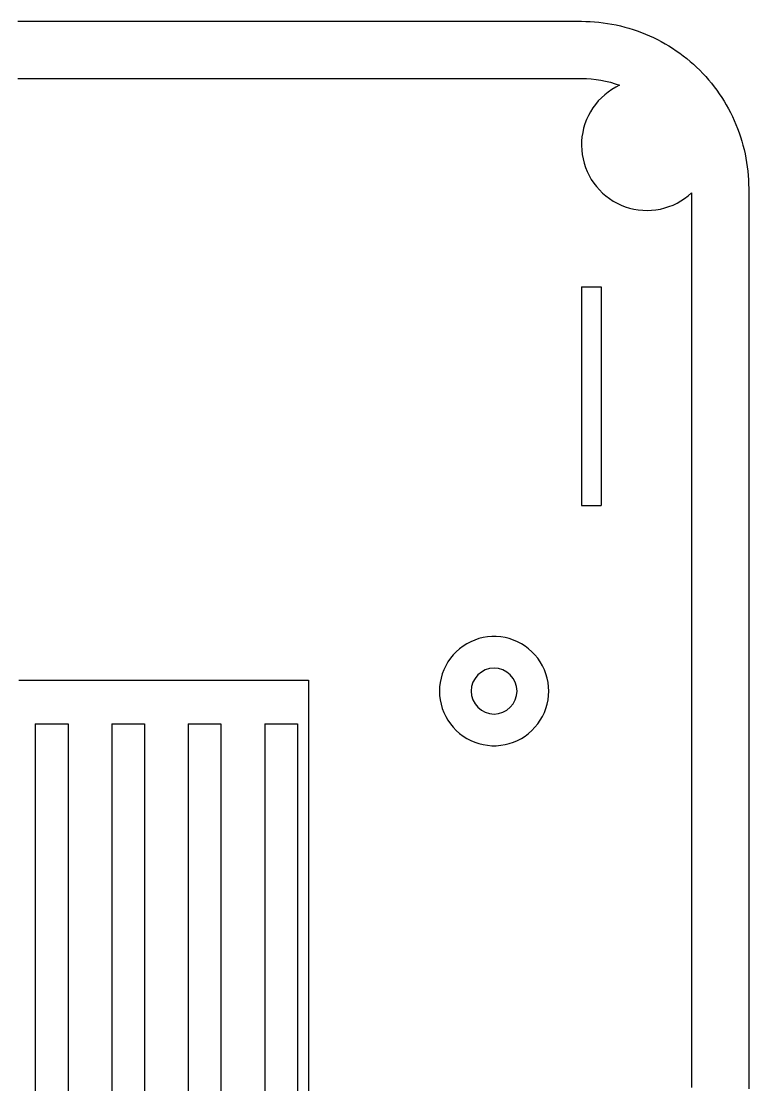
# Model space of a CAD drawing. Header units: metres. Extents: x -65 to 62, y -60 to 37.
# Drawn here: x 28.86 to 62.15, y -11.6 to 37.15 of the extents above; entities that cross this region are included whole.
import ezdxf

# ---------------------------------------------------------------- set-up
doc = ezdxf.new("R2010")
doc.units = ezdxf.units.M
doc.layers.add('AL_Z1.6', color=7, linetype='Continuous')

msp = doc.modelspace()

# ---------------------------------------------------------------- linework, layer by layer
at = {"layer": 'AL_Z1.6'}
for points in [[(28.7, 37.1533), (28.9, 37.1533), (29.1, 37.1533), (29.3, 37.1533), (29.5, 37.1533), (29.7, 37.1533), (29.9, 37.1533), (30.1, 37.1533), (30.3, 37.1533), (30.5, 37.1533), (30.7, 37.1533), (30.9, 37.1533), (31.1, 37.1533), (31.3, 37.1533), (31.5, 37.1533), (31.7, 37.1533), (31.9, 37.1533), (32.1, 37.1533), (32.3, 37.1533), (32.5, 37.1533), (32.7, 37.1533), (32.9, 37.1533), (33.1, 37.1533), (33.3, 37.1533), (33.5, 37.1533), (33.7, 37.1533), (33.9, 37.1533), (34.1, 37.1533), (34.3, 37.1533), (34.5, 37.1533), (34.7, 37.1533), (34.9, 37.1533), (35.1, 37.1533), (35.3, 37.1533), (35.5, 37.1533), (35.7, 37.1533), (35.9, 37.1533), (36.1, 37.1533), (36.3, 37.1533), (36.5, 37.1533), (36.7, 37.1533), (36.9, 37.1533), (37.1, 37.1533), (37.3, 37.1533), (37.5, 37.1533), (37.7, 37.1533), (37.9, 37.1533), (38.1, 37.1533), (38.3, 37.1533), (38.5, 37.1533), (38.7, 37.1533), (38.9, 37.1533), (39.1, 37.1533), (39.3, 37.1533), (39.5, 37.1533), (39.7, 37.1533), (39.9, 37.1533), (40.1, 37.1533), (40.3, 37.1533), (40.5, 37.1533), (40.7, 37.1533), (40.9, 37.1533), (41.1, 37.1533), (41.3, 37.1533), (41.5, 37.1533), (41.7, 37.1533), (41.9, 37.1533), (42.1, 37.1533), (42.3, 37.1533), (42.5, 37.1533), (42.7, 37.1533), (42.9, 37.1533), (43.1, 37.1533), (43.3, 37.1533), (43.5, 37.1533), (43.7, 37.1533), (43.9, 37.1533), (44.1, 37.1533), (44.3, 37.1533), (44.5, 37.1533), (44.7, 37.1533), (44.9, 37.1533), (45.1, 37.1533), (45.3, 37.1533), (45.5, 37.1533), (45.7, 37.1533), (45.9, 37.1533), (46.1, 37.1533), (46.3, 37.1533), (46.5, 37.1533), (46.7, 37.1533), (46.9, 37.1533), (47.1, 37.1533), (47.3, 37.1533), (47.5, 37.1533), (47.7, 37.1533), (47.9, 37.1533), (48.1, 37.1533), (48.3, 37.1533), (48.5, 37.1533), (48.7, 37.1533), (48.9, 37.1533), (49.1, 37.1533), (49.3, 37.1533), (49.5, 37.1533), (49.7, 37.1533), (49.9, 37.1533), (50.1, 37.1533), (50.3, 37.1533), (50.5, 37.1533), (50.7, 37.1533), (50.9, 37.1533), (51.1, 37.1533), (51.3, 37.1533), (51.5, 37.1533), (51.7, 37.1533), (51.9, 37.1533), (52.1, 37.1533), (52.3, 37.1533), (52.5, 37.1533), (52.7, 37.1533), (52.9, 37.1533), (53.1, 37.1533), (53.3, 37.1533), (53.5, 37.1533), (53.7, 37.1533), (53.9, 37.1533), (54.1, 37.1533), (54.3, 37.1533), (54.5, 37.1533)], [(54.5, 37.1533), (54.70034, 37.15068), (54.90054, 37.14281), (55.10047, 37.12971), (55.29999, 37.11137), (55.49896, 37.08782), (55.69724, 37.05908), (55.8947, 37.02514), (56.09121, 36.98606), (56.28663, 36.94184), (56.48082, 36.89252), (56.67365, 36.83813), (56.865, 36.77872), (57.05472, 36.71432), (57.2427, 36.64497), (57.42879, 36.57073), (57.61288, 36.49164), (57.79483, 36.40776), (57.97453, 36.31914), (58.15184, 36.22585), (58.32665, 36.12795), (58.49884, 36.02551), (58.66829, 35.9186), (58.83488, 35.80728), (58.9985, 35.69165), (59.15903, 35.57177), (59.31638, 35.44773), (59.47042, 35.31961), (59.62106, 35.18751), (59.76818, 35.05151), (59.9117, 34.9117), (60.05151, 34.76818), (60.18751, 34.62106), (60.31961, 34.47042), (60.44773, 34.31638), (60.57177, 34.15903), (60.69165, 33.9985), (60.80728, 33.83488), (60.9186, 33.66829), (61.02551, 33.49884), (61.12795, 33.32665), (61.22585, 33.15184), (61.31914, 32.97453), (61.40776, 32.79483), (61.49164, 32.61288), (61.57073, 32.42879), (61.64497, 32.2427), (61.71432, 32.05472), (61.77872, 31.865), (61.83813, 31.67365), (61.89252, 31.48082), (61.94184, 31.28663), (61.98606, 31.09121), (62.02514, 30.8947), (62.05908, 30.69724), (62.08782, 30.49896), (62.11137, 30.29999), (62.12971, 30.10047), (62.14281, 29.90054), (62.15068, 29.70034), (62.1533, 29.5)], [(28.7, 34.53852), (28.9, 34.53852), (29.1, 34.53852), (29.3, 34.53852), (29.5, 34.53852), (29.7, 34.53852), (29.9, 34.53852), (30.1, 34.53852), (30.3, 34.53852), (30.5, 34.53852), (30.7, 34.53852), (30.9, 34.53852), (31.1, 34.53852), (31.3, 34.53852), (31.5, 34.53852), (31.7, 34.53852), (31.9, 34.53852), (32.1, 34.53852), (32.3, 34.53852), (32.5, 34.53852), (32.7, 34.53852), (32.9, 34.53852), (33.1, 34.53852), (33.3, 34.53852), (33.5, 34.53852), (33.7, 34.53852), (33.9, 34.53852), (34.1, 34.53852), (34.3, 34.53852), (34.5, 34.53852), (34.7, 34.53852), (34.9, 34.53852), (35.1, 34.53852), (35.3, 34.53852), (35.5, 34.53852), (35.7, 34.53852), (35.9, 34.53852), (36.1, 34.53852), (36.3, 34.53852), (36.5, 34.53852), (36.7, 34.53852), (36.9, 34.53852), (37.1, 34.53852), (37.3, 34.53852), (37.5, 34.53852), (37.7, 34.53852), (37.9, 34.53852), (38.1, 34.53852), (38.3, 34.53852), (38.5, 34.53852), (38.7, 34.53852), (38.9, 34.53852), (39.1, 34.53852), (39.3, 34.53852), (39.5, 34.53852), (39.7, 34.53852), (39.9, 34.53852), (40.1, 34.53852), (40.3, 34.53852), (40.5, 34.53852), (40.7, 34.53852), (40.9, 34.53852), (41.1, 34.53852), (41.3, 34.53852), (41.5, 34.53852), (41.7, 34.53852), (41.9, 34.53852), (42.1, 34.53852), (42.3, 34.53852), (42.5, 34.53852), (42.7, 34.53852), (42.9, 34.53852), (43.1, 34.53852), (43.3, 34.53852), (43.5, 34.53852), (43.7, 34.53852), (43.9, 34.53852), (44.1, 34.53852), (44.3, 34.53852), (44.5, 34.53852), (44.7, 34.53852), (44.9, 34.53852), (45.1, 34.53852), (45.3, 34.53852), (45.5, 34.53852), (45.7, 34.53852), (45.9, 34.53852), (46.1, 34.53852), (46.3, 34.53852), (46.5, 34.53852), (46.7, 34.53852), (46.9, 34.53852), (47.1, 34.53852), (47.3, 34.53852), (47.5, 34.53852), (47.7, 34.53852), (47.9, 34.53852), (48.1, 34.53852), (48.3, 34.53852), (48.5, 34.53852), (48.7, 34.53852), (48.9, 34.53852), (49.1, 34.53852), (49.3, 34.53852), (49.5, 34.53852), (49.7, 34.53852), (49.9, 34.53852), (50.1, 34.53852), (50.3, 34.53852), (50.5, 34.53852), (50.7, 34.53852), (50.9, 34.53852), (51.1, 34.53852), (51.3, 34.53852), (51.5, 34.53852), (51.7, 34.53852), (51.9, 34.53852), (52.1, 34.53852), (52.3, 34.53852), (52.5, 34.53852), (52.7, 34.53852), (52.9, 34.53852), (53.1, 34.53852), (53.3, 34.53852), (53.5, 34.53852), (53.7, 34.53852), (53.9, 34.53852), (54.1, 34.53852), (54.3, 34.53852), (54.5, 34.53852)], [(54.5, 34.53852), (54.72296, 34.53358), (54.94548, 34.51878), (55.16713, 34.49416), (55.38747, 34.45974), (55.60607, 34.41561), (55.8225, 34.36185), (56.03635, 34.29857), (56.24718, 34.22589)], [(56.24718, 34.22589), (56.06539, 34.13474), (55.89018, 34.0315), (55.72237, 33.91662), (55.56273, 33.79063), (55.41199, 33.65412), (55.27085, 33.50771), (55.13995, 33.35207), (55.0199, 33.18792), (54.91124, 33.01602), (54.81448, 32.83715), (54.73006, 32.65213), (54.65836, 32.46182), (54.59973, 32.26709), (54.55442, 32.06884), (54.52265, 31.86797), (54.50456, 31.66541), (54.50024, 31.46209), (54.5097, 31.25895), (54.5329, 31.05691), (54.56974, 30.85691), (54.62004, 30.65986), (54.68358, 30.46668), (54.76005, 30.27824), (54.84912, 30.09542), (54.95037, 29.91905), (55.06334, 29.74995), (55.1875, 29.58888), (55.32229, 29.4366), (55.46709, 29.29381), (55.62123, 29.16115), (55.784, 29.03924), (55.95466, 28.92863), (56.13242, 28.82984), (56.31647, 28.74333), (56.50595, 28.66948), (56.7, 28.60863), (56.89773, 28.56108), (57.09822, 28.52703), (57.30056, 28.50664), (57.50382, 28.5), (57.70706, 28.50715), (57.90935, 28.52806), (58.10975, 28.56262), (58.30736, 28.61068), (58.50125, 28.67202), (58.69055, 28.74635), (58.87437, 28.83333), (59.05188, 28.93257), (59.22225, 29.04361), (59.38472, 29.16594), (59.53852, 29.29899)], [(59.53852, 29.29899), (59.53852, 29.09831), (59.53852, 28.89763), (59.53852, 28.69695), (59.53852, 28.49628), (59.53852, 28.2956), (59.53852, 28.09492), (59.53852, 27.89424), (59.53852, 27.69356), (59.53852, 27.49289), (59.53852, 27.29221), (59.53852, 27.09153), (59.53852, 26.89085), (59.53852, 26.69017), (59.53852, 26.4895), (59.53852, 26.28882), (59.53852, 26.08814), (59.53852, 25.88746), (59.53852, 25.68678), (59.53852, 25.48611), (59.53852, 25.28543), (59.53852, 25.08475), (59.53852, 24.88407), (59.53852, 24.68339), (59.53852, 24.48272), (59.53852, 24.28204), (59.53852, 24.08136), (59.53852, 23.88068), (59.53852, 23.68), (59.53852, 23.47933), (59.53852, 23.27865), (59.53852, 23.07797), (59.53852, 22.87729), (59.53852, 22.67661), (59.53852, 22.47594), (59.53852, 22.27526), (59.53852, 22.07458), (59.53852, 21.8739), (59.53852, 21.67322), (59.53852, 21.47255), (59.53852, 21.27187), (59.53852, 21.07119), (59.53852, 20.87051), (59.53852, 20.66983), (59.53852, 20.46916), (59.53852, 20.26848), (59.53852, 20.0678), (59.53852, 19.86712), (59.53852, 19.66644), (59.53852, 19.46577), (59.53852, 19.26509), (59.53852, 19.06441), (59.53852, 18.86373), (59.53852, 18.66305), (59.53852, 18.46238), (59.53852, 18.2617), (59.53852, 18.06102), (59.53852, 17.86034), (59.53852, 17.65966), (59.53852, 17.45899), (59.53852, 17.25831), (59.53852, 17.05763), (59.53852, 16.85695), (59.53852, 16.65627), (59.53852, 16.4556), (59.53852, 16.25492), (59.53852, 16.05424), (59.53852, 15.85356), (59.53852, 15.65288), (59.53852, 15.45221), (59.53852, 15.25153), (59.53852, 15.05085), (59.53852, 14.85017), (59.53852, 14.64949), (59.53852, 14.44882), (59.53852, 14.24814), (59.53852, 14.04746), (59.53852, 13.84678), (59.53852, 13.6461), (59.53852, 13.44543), (59.53852, 13.24475), (59.53852, 13.04407), (59.53852, 12.84339), (59.53852, 12.64271), (59.53852, 12.44204), (59.53852, 12.24136), (59.53852, 12.04068), (59.53852, 11.84), (59.53852, 11.63932), (59.53852, 11.43865), (59.53852, 11.23797), (59.53852, 11.03729), (59.53852, 10.83661), (59.53852, 10.63593), (59.53852, 10.43526), (59.53852, 10.23458), (59.53852, 10.0339), (59.53852, 9.83322), (59.53852, 9.63254), (59.53852, 9.43187), (59.53852, 9.23119), (59.53852, 9.03051), (59.53852, 8.82983), (59.53852, 8.62915), (59.53852, 8.42848), (59.53852, 8.2278), (59.53852, 8.02712), (59.53852, 7.82644), (59.53852, 7.62576), (59.53852, 7.42509), (59.53852, 7.22441), (59.53852, 7.02373), (59.53852, 6.82305), (59.53852, 6.62237), (59.53852, 6.4217), (59.53852, 6.22102), (59.53852, 6.02034), (59.53852, 5.81966), (59.53852, 5.61898), (59.53852, 5.41831), (59.53852, 5.21763), (59.53852, 5.01695), (59.53852, 4.81627), (59.53852, 4.61559), (59.53852, 4.41492), (59.53852, 4.21424), (59.53852, 4.01356), (59.53852, 3.81288), (59.53852, 3.6122), (59.53852, 3.41153), (59.53852, 3.21085), (59.53852, 3.01017), (59.53852, 2.80949), (59.53852, 2.60881), (59.53852, 2.40814), (59.53852, 2.20746), (59.53852, 2.00678), (59.53852, 1.8061), (59.53852, 1.60542), (59.53852, 1.40475), (59.53852, 1.20407), (59.53852, 1.00339), (59.53852, 0.80271), (59.53852, 0.60203), (59.53852, 0.40136), (59.53852, 0.20068), (59.53852, 0), (59.53852, -0.20068), (59.53852, -0.40136), (59.53852, -0.60203), (59.53852, -0.80271), (59.53852, -1.00339), (59.53852, -1.20407), (59.53852, -1.40475), (59.53852, -1.60542), (59.53852, -1.8061), (59.53852, -2.00678), (59.53852, -2.20746), (59.53852, -2.40814), (59.53852, -2.60881), (59.53852, -2.80949), (59.53852, -3.01017), (59.53852, -3.21085), (59.53852, -3.41153), (59.53852, -3.6122), (59.53852, -3.81288), (59.53852, -4.01356), (59.53852, -4.21424), (59.53852, -4.41492), (59.53852, -4.61559), (59.53852, -4.81627), (59.53852, -5.01695), (59.53852, -5.21763), (59.53852, -5.41831), (59.53852, -5.61898), (59.53852, -5.81966), (59.53852, -6.02034), (59.53852, -6.22102), (59.53852, -6.4217), (59.53852, -6.62237), (59.53852, -6.82305), (59.53852, -7.02373), (59.53852, -7.22441), (59.53852, -7.42509), (59.53852, -7.62576), (59.53852, -7.82644), (59.53852, -8.02712), (59.53852, -8.2278), (59.53852, -8.42848), (59.53852, -8.62915), (59.53852, -8.82983), (59.53852, -9.03051), (59.53852, -9.23119), (59.53852, -9.43187), (59.53852, -9.63254), (59.53852, -9.83322), (59.53852, -10.0339), (59.53852, -10.23458), (59.53852, -10.43526), (59.53852, -10.63593), (59.53852, -10.83661), (59.53852, -11.03729), (59.53852, -11.23797), (59.53852, -11.43865), (59.53852, -11.63932)], [(62.1533, 29.5), (62.1533, 29.3), (62.1533, 29.1), (62.1533, 28.9), (62.1533, 28.7), (62.1533, 28.5), (62.1533, 28.3), (62.1533, 28.1), (62.1533, 27.9), (62.1533, 27.7), (62.1533, 27.5), (62.1533, 27.3), (62.1533, 27.1), (62.1533, 26.9), (62.1533, 26.7), (62.1533, 26.5), (62.1533, 26.3), (62.1533, 26.1), (62.1533, 25.9), (62.1533, 25.7), (62.1533, 25.5), (62.1533, 25.3), (62.1533, 25.1), (62.1533, 24.9), (62.1533, 24.7), (62.1533, 24.5), (62.1533, 24.3), (62.1533, 24.1), (62.1533, 23.9), (62.1533, 23.7), (62.1533, 23.5), (62.1533, 23.3), (62.1533, 23.1), (62.1533, 22.9), (62.1533, 22.7), (62.1533, 22.5), (62.1533, 22.3), (62.1533, 22.1), (62.1533, 21.9), (62.1533, 21.7), (62.1533, 21.5), (62.1533, 21.3), (62.1533, 21.1), (62.1533, 20.9), (62.1533, 20.7), (62.1533, 20.5), (62.1533, 20.3), (62.1533, 20.1), (62.1533, 19.9), (62.1533, 19.7), (62.1533, 19.5), (62.1533, 19.3), (62.1533, 19.1), (62.1533, 18.9), (62.1533, 18.7), (62.1533, 18.5), (62.1533, 18.3), (62.1533, 18.1), (62.1533, 17.9), (62.1533, 17.7), (62.1533, 17.5), (62.1533, 17.3), (62.1533, 17.1), (62.1533, 16.9), (62.1533, 16.7), (62.1533, 16.5), (62.1533, 16.3), (62.1533, 16.1), (62.1533, 15.9), (62.1533, 15.7), (62.1533, 15.5), (62.1533, 15.3), (62.1533, 15.1), (62.1533, 14.9), (62.1533, 14.7), (62.1533, 14.5), (62.1533, 14.3), (62.1533, 14.1), (62.1533, 13.9), (62.1533, 13.7), (62.1533, 13.5), (62.1533, 13.3), (62.1533, 13.1), (62.1533, 12.9), (62.1533, 12.7), (62.1533, 12.5), (62.1533, 12.3), (62.1533, 12.1), (62.1533, 11.9), (62.1533, 11.7), (62.1533, 11.5), (62.1533, 11.3), (62.1533, 11.1), (62.1533, 10.9), (62.1533, 10.7), (62.1533, 10.5), (62.1533, 10.3), (62.1533, 10.1), (62.1533, 9.9), (62.1533, 9.7), (62.1533, 9.5), (62.1533, 9.3), (62.1533, 9.1), (62.1533, 8.9), (62.1533, 8.7), (62.1533, 8.5), (62.1533, 8.3), (62.1533, 8.1), (62.1533, 7.9), (62.1533, 7.7), (62.1533, 7.5), (62.1533, 7.3), (62.1533, 7.1), (62.1533, 6.9), (62.1533, 6.7), (62.1533, 6.5), (62.1533, 6.3), (62.1533, 6.1), (62.1533, 5.9), (62.1533, 5.7), (62.1533, 5.5), (62.1533, 5.3), (62.1533, 5.1), (62.1533, 4.9), (62.1533, 4.7), (62.1533, 4.5), (62.1533, 4.3), (62.1533, 4.1), (62.1533, 3.9), (62.1533, 3.7), (62.1533, 3.5), (62.1533, 3.3), (62.1533, 3.1), (62.1533, 2.9), (62.1533, 2.7), (62.1533, 2.5), (62.1533, 2.3), (62.1533, 2.1), (62.1533, 1.9), (62.1533, 1.7), (62.1533, 1.5), (62.1533, 1.3), (62.1533, 1.1), (62.1533, 0.9), (62.1533, 0.7), (62.1533, 0.5), (62.1533, 0.3), (62.1533, 0.1), (62.1533, -0.1), (62.1533, -0.3), (62.1533, -0.5), (62.1533, -0.7), (62.1533, -0.9), (62.1533, -1.1), (62.1533, -1.3), (62.1533, -1.5), (62.1533, -1.7), (62.1533, -1.9), (62.1533, -2.1), (62.1533, -2.3), (62.1533, -2.5), (62.1533, -2.7), (62.1533, -2.9), (62.1533, -3.1), (62.1533, -3.3), (62.1533, -3.5), (62.1533, -3.7), (62.1533, -3.9), (62.1533, -4.1), (62.1533, -4.3), (62.1533, -4.5), (62.1533, -4.7), (62.1533, -4.9), (62.1533, -5.1), (62.1533, -5.3), (62.1533, -5.5), (62.1533, -5.7), (62.1533, -5.9), (62.1533, -6.1), (62.1533, -6.3), (62.1533, -6.5), (62.1533, -6.7), (62.1533, -6.9), (62.1533, -7.1), (62.1533, -7.3), (62.1533, -7.5), (62.1533, -7.7), (62.1533, -7.9), (62.1533, -8.1), (62.1533, -8.3), (62.1533, -8.5), (62.1533, -8.7), (62.1533, -8.9), (62.1533, -9.1), (62.1533, -9.3), (62.1533, -9.5), (62.1533, -9.7), (62.1533, -9.9), (62.1533, -10.1), (62.1533, -10.3), (62.1533, -10.5), (62.1533, -10.7), (62.1533, -10.9), (62.1533, -11.1), (62.1533, -11.3), (62.1533, -11.5), (62.1533, -11.7)], [(54.5, 25), (54.725, 25), (54.95, 25), (55.175, 25), (55.4, 25)], [(54.5, 25), (54.5, 24.8), (54.5, 24.6), (54.5, 24.4), (54.5, 24.2), (54.5, 24), (54.5, 23.8), (54.5, 23.6), (54.5, 23.4), (54.5, 23.2), (54.5, 23), (54.5, 22.8), (54.5, 22.6), (54.5, 22.4), (54.5, 22.2), (54.5, 22), (54.5, 21.8), (54.5, 21.6), (54.5, 21.4), (54.5, 21.2), (54.5, 21), (54.5, 20.8), (54.5, 20.6), (54.5, 20.4), (54.5, 20.2), (54.5, 20), (54.5, 19.8), (54.5, 19.6), (54.5, 19.4), (54.5, 19.2), (54.5, 19), (54.5, 18.8), (54.5, 18.6), (54.5, 18.4), (54.5, 18.2), (54.5, 18), (54.5, 17.8), (54.5, 17.6), (54.5, 17.4), (54.5, 17.2), (54.5, 17), (54.5, 16.8), (54.5, 16.6), (54.5, 16.4), (54.5, 16.2), (54.5, 16), (54.5, 15.8), (54.5, 15.6), (54.5, 15.4), (54.5, 15.2), (54.5, 15)], [(55.4, 25), (55.4, 24.8), (55.4, 24.6), (55.4, 24.4), (55.4, 24.2), (55.4, 24), (55.4, 23.8), (55.4, 23.6), (55.4, 23.4), (55.4, 23.2), (55.4, 23), (55.4, 22.8), (55.4, 22.6), (55.4, 22.4), (55.4, 22.2), (55.4, 22), (55.4, 21.8), (55.4, 21.6), (55.4, 21.4), (55.4, 21.2), (55.4, 21), (55.4, 20.8), (55.4, 20.6), (55.4, 20.4), (55.4, 20.2), (55.4, 20), (55.4, 19.8), (55.4, 19.6), (55.4, 19.4), (55.4, 19.2), (55.4, 19), (55.4, 18.8), (55.4, 18.6), (55.4, 18.4), (55.4, 18.2), (55.4, 18), (55.4, 17.8), (55.4, 17.6), (55.4, 17.4), (55.4, 17.2), (55.4, 17), (55.4, 16.8), (55.4, 16.6), (55.4, 16.4), (55.4, 16.2), (55.4, 16), (55.4, 15.8), (55.4, 15.6), (55.4, 15.4), (55.4, 15.2), (55.4, 15)], [(54.5, 15), (54.725, 15), (54.95, 15), (55.175, 15), (55.4, 15)], [(53, 6.5), (52.99189, 6.70117), (52.96763, 6.90103), (52.92735, 7.09829), (52.87134, 7.29167), (52.79995, 7.47992), (52.71364, 7.66181), (52.61298, 7.83616), (52.49861, 8.00186), (52.37128, 8.15781), (52.23181, 8.30301), (52.08111, 8.43651), (51.92016, 8.55746), (51.75, 8.66506), (51.57173, 8.75863), (51.38651, 8.83754), (51.19554, 8.9013), (51.00006, 8.94948), (50.80134, 8.98177), (50.60066, 8.99797), (50.39934, 8.99797), (50.19866, 8.98177), (49.99994, 8.94948), (49.80446, 8.9013), (49.61349, 8.83754), (49.42827, 8.75863), (49.25, 8.66506), (49.07984, 8.55746), (48.91889, 8.43651), (48.76819, 8.30301), (48.62872, 8.15781), (48.50139, 8.00186), (48.38702, 7.83616), (48.28636, 7.66181), (48.20005, 7.47992), (48.12866, 7.29167), (48.07265, 7.09829), (48.03237, 6.90103), (48.00811, 6.70117), (48, 6.5), (48.00811, 6.29883), (48.03237, 6.09897), (48.07265, 5.90171), (48.12866, 5.70833), (48.20005, 5.52008), (48.28636, 5.33819), (48.38702, 5.16384), (48.50139, 4.99814), (48.62872, 4.84219), (48.76819, 4.69699), (48.91889, 4.56349), (49.07984, 4.44254), (49.25, 4.33494), (49.42827, 4.24137), (49.61349, 4.16246), (49.80446, 4.0987), (49.99994, 4.05052), (50.19866, 4.01823), (50.39934, 4.00203), (50.60066, 4.00203), (50.80134, 4.01823), (51.00006, 4.05052), (51.19554, 4.0987), (51.38651, 4.16246), (51.57173, 4.24137), (51.75, 4.33494), (51.92016, 4.44254), (52.08111, 4.56349), (52.23181, 4.69699), (52.37128, 4.84219), (52.49861, 4.99814), (52.61298, 5.16384), (52.71364, 5.33819), (52.79995, 5.52008), (52.87134, 5.70833), (52.92735, 5.90171), (52.96763, 6.09897), (52.99189, 6.29883), (53, 6.5)], [(51.55, 6.5), (51.52982, 6.70484), (51.47007, 6.90182), (51.37304, 7.08335), (51.24246, 7.24246), (51.08335, 7.37304), (50.90182, 7.47007), (50.70484, 7.52982), (50.5, 7.55), (50.29516, 7.52982), (50.09818, 7.47007), (49.91665, 7.37304), (49.75754, 7.24246), (49.62696, 7.08335), (49.52993, 6.90182), (49.47018, 6.70484), (49.45, 6.5), (49.47018, 6.29516), (49.52993, 6.09818), (49.62696, 5.91665), (49.75754, 5.75754), (49.91665, 5.62696), (50.09818, 5.52993), (50.29516, 5.47018), (50.5, 5.45), (50.70484, 5.47018), (50.90182, 5.52993), (51.08335, 5.62696), (51.24246, 5.75754), (51.37304, 5.91665), (51.47007, 6.09818), (51.52982, 6.29516), (51.55, 6.5)], [(28.74672, 7), (28.94753, 7), (29.14834, 7), (29.34914, 7), (29.54995, 7), (29.75076, 7), (29.95157, 7), (30.15237, 7), (30.35318, 7), (30.55399, 7), (30.7548, 7), (30.9556, 7), (31.15641, 7), (31.35722, 7), (31.55802, 7), (31.75883, 7), (31.95964, 7), (32.16045, 7), (32.36125, 7), (32.56206, 7), (32.76287, 7), (32.96367, 7), (33.16448, 7), (33.36529, 7), (33.5661, 7), (33.7669, 7), (33.96771, 7), (34.16852, 7), (34.36933, 7), (34.57013, 7), (34.77094, 7), (34.97175, 7), (35.17255, 7), (35.37336, 7), (35.57417, 7), (35.77498, 7), (35.97578, 7), (36.17659, 7), (36.3774, 7), (36.5782, 7), (36.77901, 7), (36.97982, 7), (37.18063, 7), (37.38143, 7), (37.58224, 7), (37.78305, 7), (37.98386, 7), (38.18466, 7), (38.38547, 7), (38.58628, 7), (38.78708, 7), (38.98789, 7), (39.1887, 7), (39.38951, 7), (39.59031, 7), (39.79112, 7), (39.99193, 7), (40.19273, 7), (40.39354, 7), (40.59435, 7), (40.79516, 7), (40.99596, 7), (41.19677, 7), (41.39758, 7), (41.59839, 7), (41.79919, 7), (42, 7)], [(42, 7), (42, 6.8), (42, 6.6), (42, 6.4), (42, 6.2), (42, 6), (42, 5.8), (42, 5.6), (42, 5.4), (42, 5.2), (42, 5), (42, 4.8), (42, 4.6), (42, 4.4), (42, 4.2), (42, 4), (42, 3.8), (42, 3.6), (42, 3.4), (42, 3.2), (42, 3), (42, 2.8), (42, 2.6), (42, 2.4), (42, 2.2), (42, 2), (42, 1.8), (42, 1.6), (42, 1.4), (42, 1.2), (42, 1), (42, 0.8), (42, 0.6), (42, 0.4), (42, 0.2), (42, 0), (42, -0.2), (42, -0.4), (42, -0.6), (42, -0.8), (42, -1), (42, -1.2), (42, -1.4), (42, -1.6), (42, -1.8), (42, -2), (42, -2.2), (42, -2.4), (42, -2.6), (42, -2.8), (42, -3), (42, -3.2), (42, -3.4), (42, -3.6), (42, -3.8), (42, -4), (42, -4.2), (42, -4.4), (42, -4.6), (42, -4.8), (42, -5), (42, -5.2), (42, -5.4), (42, -5.6), (42, -5.8), (42, -6), (42, -6.2), (42, -6.4), (42, -6.6), (42, -6.8), (42, -7), (42, -7.2), (42, -7.4), (42, -7.6), (42, -7.8), (42, -8), (42, -8.2), (42, -8.4), (42, -8.6), (42, -8.8), (42, -9), (42, -9.2), (42, -9.4), (42, -9.6), (42, -9.8), (42, -10), (42, -10.2), (42, -10.4), (42, -10.6), (42, -10.8), (42, -11), (42, -11.2), (42, -11.4), (42, -11.6), (42, -11.8)], [(29.5, 5), (29.71429, 5), (29.92857, 5), (30.14286, 5), (30.35714, 5), (30.57143, 5), (30.78571, 5), (31, 5)], [(29.5, 5), (29.5, 4.8), (29.5, 4.6), (29.5, 4.4), (29.5, 4.2), (29.5, 4), (29.5, 3.8), (29.5, 3.6), (29.5, 3.4), (29.5, 3.2), (29.5, 3), (29.5, 2.8), (29.5, 2.6), (29.5, 2.4), (29.5, 2.2), (29.5, 2), (29.5, 1.8), (29.5, 1.6), (29.5, 1.4), (29.5, 1.2), (29.5, 1), (29.5, 0.8), (29.5, 0.6), (29.5, 0.4), (29.5, 0.2), (29.5, 0), (29.5, -0.2), (29.5, -0.4), (29.5, -0.6), (29.5, -0.8), (29.5, -1), (29.5, -1.2), (29.5, -1.4), (29.5, -1.6), (29.5, -1.8), (29.5, -2), (29.5, -2.2), (29.5, -2.4), (29.5, -2.6), (29.5, -2.8), (29.5, -3), (29.5, -3.2), (29.5, -3.4), (29.5, -3.6), (29.5, -3.8), (29.5, -4), (29.5, -4.2), (29.5, -4.4), (29.5, -4.6), (29.5, -4.8), (29.5, -5), (29.5, -5.2), (29.5, -5.4), (29.5, -5.6), (29.5, -5.8), (29.5, -6), (29.5, -6.2), (29.5, -6.4), (29.5, -6.6), (29.5, -6.8), (29.5, -7), (29.5, -7.2), (29.5, -7.4), (29.5, -7.6), (29.5, -7.8), (29.5, -8), (29.5, -8.2), (29.5, -8.4), (29.5, -8.6), (29.5, -8.8), (29.5, -9), (29.5, -9.2), (29.5, -9.4), (29.5, -9.6), (29.5, -9.8), (29.5, -10), (29.5, -10.2), (29.5, -10.4), (29.5, -10.6), (29.5, -10.8), (29.5, -11), (29.5, -11.2), (29.5, -11.4), (29.5, -11.6), (29.5, -11.8)], [(31, 5), (31, 4.8), (31, 4.6), (31, 4.4), (31, 4.2), (31, 4), (31, 3.8), (31, 3.6), (31, 3.4), (31, 3.2), (31, 3), (31, 2.8), (31, 2.6), (31, 2.4), (31, 2.2), (31, 2), (31, 1.8), (31, 1.6), (31, 1.4), (31, 1.2), (31, 1), (31, 0.8), (31, 0.6), (31, 0.4), (31, 0.2), (31, 0), (31, -0.2), (31, -0.4), (31, -0.6), (31, -0.8), (31, -1), (31, -1.2), (31, -1.4), (31, -1.6), (31, -1.8), (31, -2), (31, -2.2), (31, -2.4), (31, -2.6), (31, -2.8), (31, -3), (31, -3.2), (31, -3.4), (31, -3.6), (31, -3.8), (31, -4), (31, -4.2), (31, -4.4), (31, -4.6), (31, -4.8), (31, -5), (31, -5.2), (31, -5.4), (31, -5.6), (31, -5.8), (31, -6), (31, -6.2), (31, -6.4), (31, -6.6), (31, -6.8), (31, -7), (31, -7.2), (31, -7.4), (31, -7.6), (31, -7.8), (31, -8), (31, -8.2), (31, -8.4), (31, -8.6), (31, -8.8), (31, -9), (31, -9.2), (31, -9.4), (31, -9.6), (31, -9.8), (31, -10), (31, -10.2), (31, -10.4), (31, -10.6), (31, -10.8), (31, -11), (31, -11.2), (31, -11.4), (31, -11.6), (31, -11.8)], [(33, 5), (33.21429, 5), (33.42857, 5), (33.64286, 5), (33.85714, 5), (34.07143, 5), (34.28571, 5), (34.5, 5)], [(33, 5), (33, 4.8), (33, 4.6), (33, 4.4), (33, 4.2), (33, 4), (33, 3.8), (33, 3.6), (33, 3.4), (33, 3.2), (33, 3), (33, 2.8), (33, 2.6), (33, 2.4), (33, 2.2), (33, 2), (33, 1.8), (33, 1.6), (33, 1.4), (33, 1.2), (33, 1), (33, 0.8), (33, 0.6), (33, 0.4), (33, 0.2), (33, 0), (33, -0.2), (33, -0.4), (33, -0.6), (33, -0.8), (33, -1), (33, -1.2), (33, -1.4), (33, -1.6), (33, -1.8), (33, -2), (33, -2.2), (33, -2.4), (33, -2.6), (33, -2.8), (33, -3), (33, -3.2), (33, -3.4), (33, -3.6), (33, -3.8), (33, -4), (33, -4.2), (33, -4.4), (33, -4.6), (33, -4.8), (33, -5), (33, -5.2), (33, -5.4), (33, -5.6), (33, -5.8), (33, -6), (33, -6.2), (33, -6.4), (33, -6.6), (33, -6.8), (33, -7), (33, -7.2), (33, -7.4), (33, -7.6), (33, -7.8), (33, -8), (33, -8.2), (33, -8.4), (33, -8.6), (33, -8.8), (33, -9), (33, -9.2), (33, -9.4), (33, -9.6), (33, -9.8), (33, -10), (33, -10.2), (33, -10.4), (33, -10.6), (33, -10.8), (33, -11), (33, -11.2), (33, -11.4), (33, -11.6), (33, -11.8)], [(34.5, 5), (34.5, 4.8), (34.5, 4.6), (34.5, 4.4), (34.5, 4.2), (34.5, 4), (34.5, 3.8), (34.5, 3.6), (34.5, 3.4), (34.5, 3.2), (34.5, 3), (34.5, 2.8), (34.5, 2.6), (34.5, 2.4), (34.5, 2.2), (34.5, 2), (34.5, 1.8), (34.5, 1.6), (34.5, 1.4), (34.5, 1.2), (34.5, 1), (34.5, 0.8), (34.5, 0.6), (34.5, 0.4), (34.5, 0.2), (34.5, 0), (34.5, -0.2), (34.5, -0.4), (34.5, -0.6), (34.5, -0.8), (34.5, -1), (34.5, -1.2), (34.5, -1.4), (34.5, -1.6), (34.5, -1.8), (34.5, -2), (34.5, -2.2), (34.5, -2.4), (34.5, -2.6), (34.5, -2.8), (34.5, -3), (34.5, -3.2), (34.5, -3.4), (34.5, -3.6), (34.5, -3.8), (34.5, -4), (34.5, -4.2), (34.5, -4.4), (34.5, -4.6), (34.5, -4.8), (34.5, -5), (34.5, -5.2), (34.5, -5.4), (34.5, -5.6), (34.5, -5.8), (34.5, -6), (34.5, -6.2), (34.5, -6.4), (34.5, -6.6), (34.5, -6.8), (34.5, -7), (34.5, -7.2), (34.5, -7.4), (34.5, -7.6), (34.5, -7.8), (34.5, -8), (34.5, -8.2), (34.5, -8.4), (34.5, -8.6), (34.5, -8.8), (34.5, -9), (34.5, -9.2), (34.5, -9.4), (34.5, -9.6), (34.5, -9.8), (34.5, -10), (34.5, -10.2), (34.5, -10.4), (34.5, -10.6), (34.5, -10.8), (34.5, -11), (34.5, -11.2), (34.5, -11.4), (34.5, -11.6), (34.5, -11.8)], [(36.5, 5), (36.71429, 5), (36.92857, 5), (37.14286, 5), (37.35714, 5), (37.57143, 5), (37.78571, 5), (38, 5)], [(36.5, 5), (36.5, 4.8), (36.5, 4.6), (36.5, 4.4), (36.5, 4.2), (36.5, 4), (36.5, 3.8), (36.5, 3.6), (36.5, 3.4), (36.5, 3.2), (36.5, 3), (36.5, 2.8), (36.5, 2.6), (36.5, 2.4), (36.5, 2.2), (36.5, 2), (36.5, 1.8), (36.5, 1.6), (36.5, 1.4), (36.5, 1.2), (36.5, 1), (36.5, 0.8), (36.5, 0.6), (36.5, 0.4), (36.5, 0.2), (36.5, 0), (36.5, -0.2), (36.5, -0.4), (36.5, -0.6), (36.5, -0.8), (36.5, -1), (36.5, -1.2), (36.5, -1.4), (36.5, -1.6), (36.5, -1.8), (36.5, -2), (36.5, -2.2), (36.5, -2.4), (36.5, -2.6), (36.5, -2.8), (36.5, -3), (36.5, -3.2), (36.5, -3.4), (36.5, -3.6), (36.5, -3.8), (36.5, -4), (36.5, -4.2), (36.5, -4.4), (36.5, -4.6), (36.5, -4.8), (36.5, -5), (36.5, -5.2), (36.5, -5.4), (36.5, -5.6), (36.5, -5.8), (36.5, -6), (36.5, -6.2), (36.5, -6.4), (36.5, -6.6), (36.5, -6.8), (36.5, -7), (36.5, -7.2), (36.5, -7.4), (36.5, -7.6), (36.5, -7.8), (36.5, -8), (36.5, -8.2), (36.5, -8.4), (36.5, -8.6), (36.5, -8.8), (36.5, -9), (36.5, -9.2), (36.5, -9.4), (36.5, -9.6), (36.5, -9.8), (36.5, -10), (36.5, -10.2), (36.5, -10.4), (36.5, -10.6), (36.5, -10.8), (36.5, -11), (36.5, -11.2), (36.5, -11.4), (36.5, -11.6), (36.5, -11.8)], [(38, 5), (38, 4.8), (38, 4.6), (38, 4.4), (38, 4.2), (38, 4), (38, 3.8), (38, 3.6), (38, 3.4), (38, 3.2), (38, 3), (38, 2.8), (38, 2.6), (38, 2.4), (38, 2.2), (38, 2), (38, 1.8), (38, 1.6), (38, 1.4), (38, 1.2), (38, 1), (38, 0.8), (38, 0.6), (38, 0.4), (38, 0.2), (38, 0), (38, -0.2), (38, -0.4), (38, -0.6), (38, -0.8), (38, -1), (38, -1.2), (38, -1.4), (38, -1.6), (38, -1.8), (38, -2), (38, -2.2), (38, -2.4), (38, -2.6), (38, -2.8), (38, -3), (38, -3.2), (38, -3.4), (38, -3.6), (38, -3.8), (38, -4), (38, -4.2), (38, -4.4), (38, -4.6), (38, -4.8), (38, -5), (38, -5.2), (38, -5.4), (38, -5.6), (38, -5.8), (38, -6), (38, -6.2), (38, -6.4), (38, -6.6), (38, -6.8), (38, -7), (38, -7.2), (38, -7.4), (38, -7.6), (38, -7.8), (38, -8), (38, -8.2), (38, -8.4), (38, -8.6), (38, -8.8), (38, -9), (38, -9.2), (38, -9.4), (38, -9.6), (38, -9.8), (38, -10), (38, -10.2), (38, -10.4), (38, -10.6), (38, -10.8), (38, -11), (38, -11.2), (38, -11.4), (38, -11.6), (38, -11.8)], [(40, 5), (40.21429, 5), (40.42857, 5), (40.64286, 5), (40.85714, 5), (41.07143, 5), (41.28571, 5), (41.5, 5)], [(40, 5), (40, 4.8), (40, 4.6), (40, 4.4), (40, 4.2), (40, 4), (40, 3.8), (40, 3.6), (40, 3.4), (40, 3.2), (40, 3), (40, 2.8), (40, 2.6), (40, 2.4), (40, 2.2), (40, 2), (40, 1.8), (40, 1.6), (40, 1.4), (40, 1.2), (40, 1), (40, 0.8), (40, 0.6), (40, 0.4), (40, 0.2), (40, 0), (40, -0.2), (40, -0.4), (40, -0.6), (40, -0.8), (40, -1), (40, -1.2), (40, -1.4), (40, -1.6), (40, -1.8), (40, -2), (40, -2.2), (40, -2.4), (40, -2.6), (40, -2.8), (40, -3), (40, -3.2), (40, -3.4), (40, -3.6), (40, -3.8), (40, -4), (40, -4.2), (40, -4.4), (40, -4.6), (40, -4.8), (40, -5), (40, -5.2), (40, -5.4), (40, -5.6), (40, -5.8), (40, -6), (40, -6.2), (40, -6.4), (40, -6.6), (40, -6.8), (40, -7), (40, -7.2), (40, -7.4), (40, -7.6), (40, -7.8), (40, -8), (40, -8.2), (40, -8.4), (40, -8.6), (40, -8.8), (40, -9), (40, -9.2), (40, -9.4), (40, -9.6), (40, -9.8), (40, -10), (40, -10.2), (40, -10.4), (40, -10.6), (40, -10.8), (40, -11), (40, -11.2), (40, -11.4), (40, -11.6), (40, -11.8)], [(41.5, 5), (41.5, 4.8), (41.5, 4.6), (41.5, 4.4), (41.5, 4.2), (41.5, 4), (41.5, 3.8), (41.5, 3.6), (41.5, 3.4), (41.5, 3.2), (41.5, 3), (41.5, 2.8), (41.5, 2.6), (41.5, 2.4), (41.5, 2.2), (41.5, 2), (41.5, 1.8), (41.5, 1.6), (41.5, 1.4), (41.5, 1.2), (41.5, 1), (41.5, 0.8), (41.5, 0.6), (41.5, 0.4), (41.5, 0.2), (41.5, 0), (41.5, -0.2), (41.5, -0.4), (41.5, -0.6), (41.5, -0.8), (41.5, -1), (41.5, -1.2), (41.5, -1.4), (41.5, -1.6), (41.5, -1.8), (41.5, -2), (41.5, -2.2), (41.5, -2.4), (41.5, -2.6), (41.5, -2.8), (41.5, -3), (41.5, -3.2), (41.5, -3.4), (41.5, -3.6), (41.5, -3.8), (41.5, -4), (41.5, -4.2), (41.5, -4.4), (41.5, -4.6), (41.5, -4.8), (41.5, -5), (41.5, -5.2), (41.5, -5.4), (41.5, -5.6), (41.5, -5.8), (41.5, -6), (41.5, -6.2), (41.5, -6.4), (41.5, -6.6), (41.5, -6.8), (41.5, -7), (41.5, -7.2), (41.5, -7.4), (41.5, -7.6), (41.5, -7.8), (41.5, -8), (41.5, -8.2), (41.5, -8.4), (41.5, -8.6), (41.5, -8.8), (41.5, -9), (41.5, -9.2), (41.5, -9.4), (41.5, -9.6), (41.5, -9.8), (41.5, -10), (41.5, -10.2), (41.5, -10.4), (41.5, -10.6), (41.5, -10.8), (41.5, -11), (41.5, -11.2), (41.5, -11.4), (41.5, -11.6), (41.5, -11.8)]]:
    msp.add_lwpolyline(points, dxfattribs=at)

doc.saveas('drawing.dxf')
